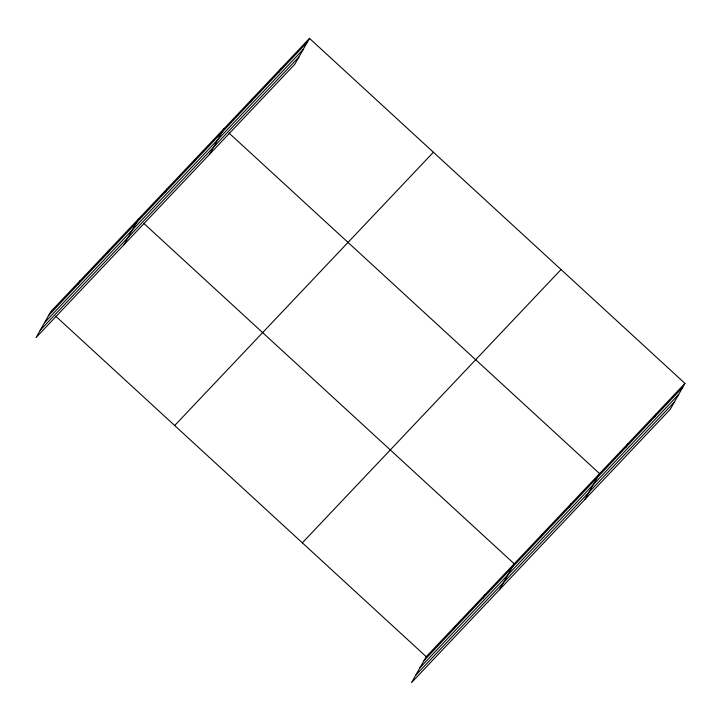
<?xml version="1.0" encoding="UTF-8"?>
<svg xmlns="http://www.w3.org/2000/svg" width="721" height="721" viewBox="0 0 721 721"><rect width="100%" height="100%" fill="white"/><g stroke="black" fill="none" stroke-linecap="round" stroke-linejoin="round"><path stroke-width="1.08" d="M77.949 284.471L80.094 280.694M107.267 253.504L109.421 249.718M124.012 244.671L138.738 218.742M165.046 192.462L167.2 188.686M193.507 162.405L195.652 158.62M209.387 154.483L224.114 128.563M250.421 102.283L252.575 98.498M278.883 72.217L281.028 68.432M309.489 38.375L294.763 64.295L36.05 337.59L50.776 311.661L309.489 38.375L684.95 383.41L670.224 409.339L411.511 682.625L426.237 656.705L684.95 383.41M453.41 629.514L455.555 625.729M482.728 598.538L484.882 594.753M499.473 589.706L514.199 563.786L143.632 223.24M540.507 537.505L542.661 533.72M568.968 507.44L571.113 503.664M584.848 499.518L599.575 473.598L229.008 133.052M625.882 447.317L628.036 443.532M654.344 417.252L656.489 413.475M48.631 315.447L307.344 42.151M44.477 322.756L303.19 49.461M40.205 330.281L298.918 56.986M174.68 425.525L433.393 152.239M302.333 542.841L561.046 269.546M424.092 660.481L682.805 387.195M419.937 667.79L678.65 394.495M415.666 675.325L674.378 402.03M55.67 316.159L426.237 656.705"/></g></svg>
